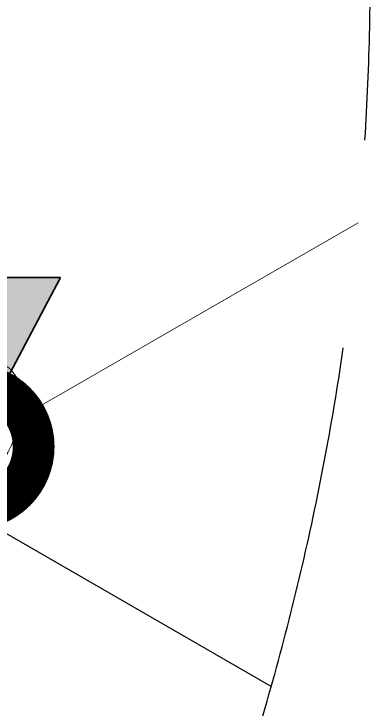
# Model space of a CAD drawing. Header units: millimetres. Extents: x -5 to 1510635, y -6 to 71285.
# Drawn here: x 1277927 to 1278353, y 11332 to 12165 of the extents above; entities that cross this region are included whole.
import ezdxf

# ---------------------------------------------------------------- set-up
doc = ezdxf.new("R2010")
doc.units = ezdxf.units.MM
doc.header["$LTSCALE"] = 1000
doc.linetypes.add('HIDDEN', pattern=[0.375, 0.25, -0.125])
doc.linetypes.add('PHANTOM', pattern=[2.5, 1.25, -0.25, 0.25, -0.25, 0.25, -0.25])
for name, color, linetype in [('2', 42, 'Continuous'), ('3', 3, 'Continuous'), ('MP-4', 4, 'HIDDEN'), ('MP-8', 8, 'Continuous'), ('MP-DE-0001', 7, 'Continuous')]:
    doc.layers.add(name, color=color, linetype=linetype)
doc.layers.add('S-COLS', color=5, linetype='Continuous', lineweight=35)

# ---------------------------------------------------------------- blocks, each defined once
blk = doc.blocks.new('12323398760')
at = {"layer": '3', "linetype": 'ByBlock'}
blk.add_hatch(color=1, dxfattribs=at).paths.add_polyline_path([(-170.44, -809.66), (-170.44, 0), (-249.58, 0), (-249.58, -809.66), (-317.16, -809.66), (-210.01, -1012.57), (-102.86, -809.66)])
at = {"layer": '2', "const_width": 50}
blk.add_lwpolyline([(-285.01, -1012.57, 1), (-135.01, -1012.57, 1)], format="xyb", close=True, dxfattribs=at)
at = {"layer": 'S-COLS', "color": 2, "linetype": 'ByBlock'}
for p, q in [((-210.01, -1012.57), (-102.86, -809.66)), ((-102.86, -809.66), (-170.44, -809.66))]:
    blk.add_line(p, q, dxfattribs=at)

msp = doc.modelspace()

# ---------------------------------------------------------------- linework, layer by layer
at = {"layer": '2', "color": 6, "linetype": 'PHANTOM'}
msp.add_arc((1275218.259, 12212.212), 3135.026, 146.209252, 107.895356, dxfattribs=at)
at = {"layer": 'MP-4', "color": 1, "linetype": 'Continuous', "lineweight": 15}
msp.add_ellipse((1277869.203, 11661.485), major_axis=(-47.5, -82.272), ratio=0.5773502, start_param=0.5851275, end_param=3.6572971, dxfattribs=at)
at = {"layer": 'MP-8', "lineweight": 15}
msp.add_line((1277934.55, 11681.244), (1278339.15, 11914.84), dxfattribs=at)
at = {"layer": 'MP-DE-0001', "color": 7, "linetype": 'Continuous'}
msp.add_line((1278234.918, 11358.891), (1277826.496, 11594.694), dxfattribs=at)

# ---------------------------------------------------------------- block references
at = {"layer": 'MP-4', "linetype": 'ByBlock'}
msp.add_blockref('12323398760', (1278085.655, 12659.01), dxfattribs=at)

doc.saveas('drawing.dxf')
